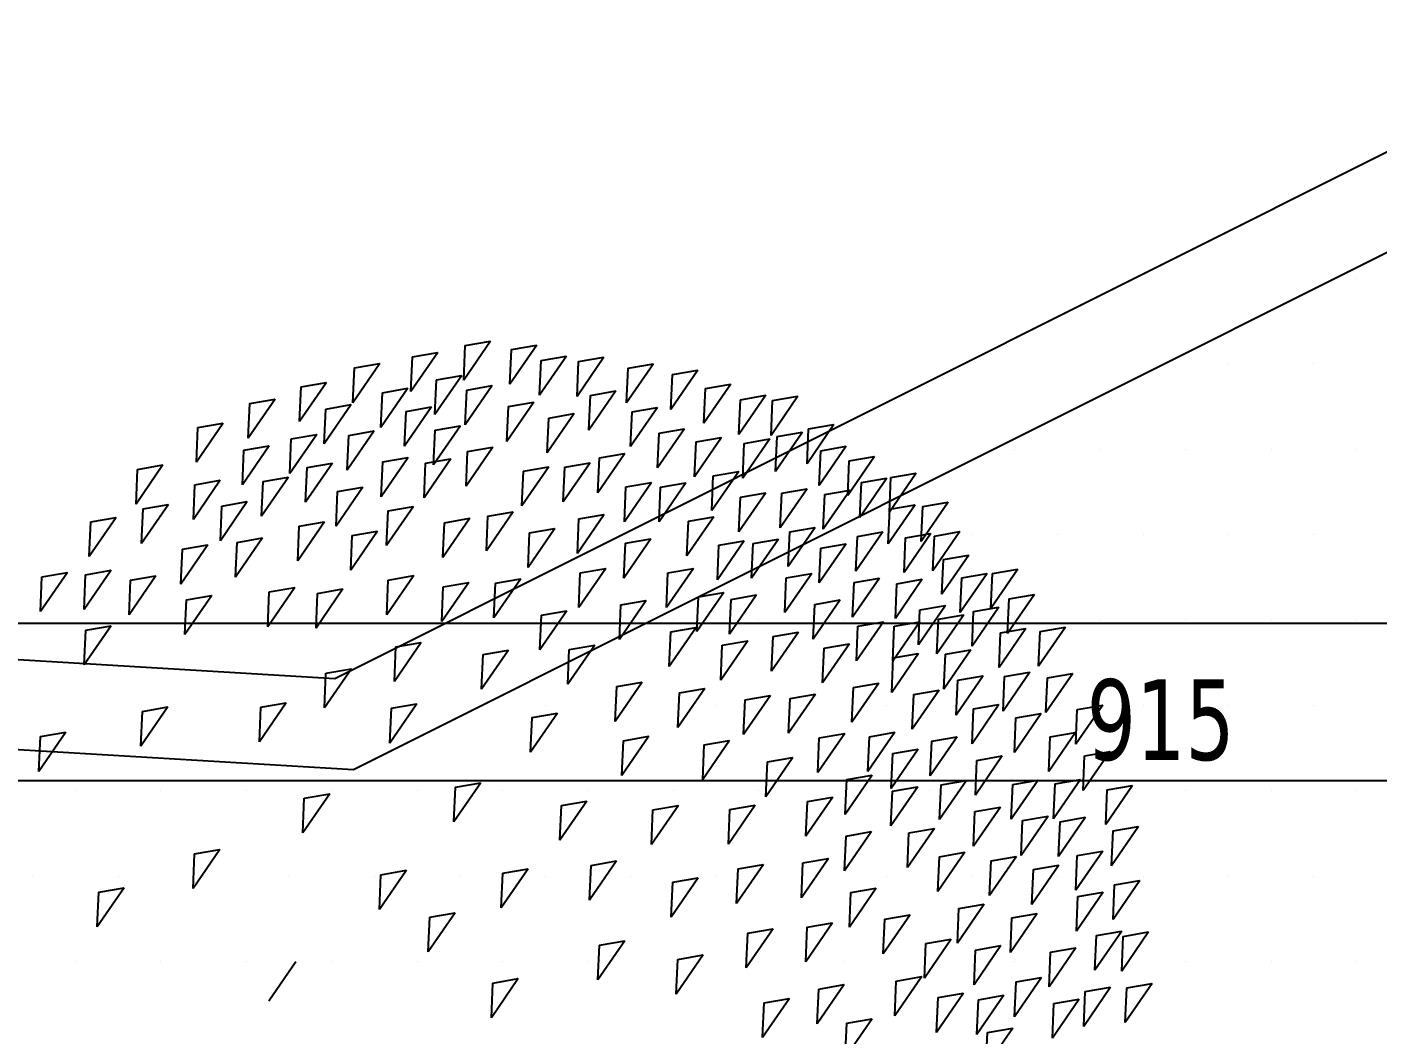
# Model space of a CAD drawing. Header units: millimetres. Extents: x 43168.9 to 43194.6, y -25545.1 to -25543.4.
# Drawn here: x 43172.0438 to 43172.1041, y -25543.7503 to -25543.7053 of the extents above; entities that cross this region are included whole.
import ezdxf

# ---------------------------------------------------------------- set-up
doc = ezdxf.new("R2010")
doc.units = ezdxf.units.MM
doc.header["$LTSCALE"] = 200
doc.layers.add('agac_sgh', color=7, linetype='Continuous', true_color=0x244700)
doc.layers.add('cim_sgh', color=7, linetype='Continuous', true_color=0x248f00)
doc.layers.add('olcuaks_sgh', color=41, linetype='Continuous')
doc.layers.add('vaziyet-01_sgh', color=33, linetype='Continuous')
doc.styles.add('dim', font='VERDANA.TTF', dxfattribs={"width": 0.7})

msp = doc.modelspace()

# ---------------------------------------------------------------- linework, layer by layer
at = {"layer": 'agac_sgh', "color": 0}
for p, q in [((43172.064509, -25543.719321), (43172.06331, -25543.721066)), ((43172.06331, -25543.721066), (43172.063377, -25543.719517)), ((43172.063377, -25543.719517), (43172.064509, -25543.719321)), ((43172.066572, -25543.719495), (43172.065373, -25543.72124)), ((43172.06544, -25543.719691), (43172.066572, -25543.719495)), ((43172.062157, -25543.719824), (43172.060958, -25543.72157)), ((43172.060958, -25543.72157), (43172.061025, -25543.72002)), ((43172.061025, -25543.72002), (43172.062157, -25543.719824)), ((43172.065373, -25543.72124), (43172.06544, -25543.719691)), ((43172.067892, -25543.719991), (43172.066693, -25543.721736)), ((43172.066693, -25543.721736), (43172.06676, -25543.720187)), ((43172.06676, -25543.720187), (43172.067892, -25543.719991)), ((43172.069565, -25543.720039), (43172.068366, -25543.721785)), ((43172.068433, -25543.720235), (43172.069565, -25543.720039)), ((43172.059567, -25543.720321), (43172.058368, -25543.722067)), ((43172.058368, -25543.722067), (43172.058435, -25543.720517)), ((43172.058435, -25543.720517), (43172.059567, -25543.720321)), ((43172.068366, -25543.721785), (43172.068433, -25543.720235)), ((43172.071779, -25543.720332), (43172.070579, -25543.722078)), ((43172.070579, -25543.722078), (43172.070647, -25543.720528)), ((43172.070647, -25543.720528), (43172.071779, -25543.720332)), ((43172.073753, -25543.720618), (43172.072554, -25543.722364)), ((43172.072621, -25543.720814), (43172.073753, -25543.720618)), ((43172.05719, -25543.721168), (43172.055991, -25543.722913)), ((43172.055991, -25543.722913), (43172.056058, -25543.721364)), ((43172.056058, -25543.721364), (43172.05719, -25543.721168)), ((43172.063226, -25543.720847), (43172.062027, -25543.722592)), ((43172.062027, -25543.722592), (43172.062095, -25543.721043)), ((43172.062095, -25543.721043), (43172.063226, -25543.720847)), ((43172.064576, -25543.721306), (43172.063377, -25543.723051)), ((43172.063444, -25543.721502), (43172.064576, -25543.721306)), ((43172.072554, -25543.722364), (43172.072621, -25543.720814)), ((43172.075225, -25543.721233), (43172.074025, -25543.722978)), ((43172.074093, -25543.721429), (43172.075225, -25543.721233)), ((43172.054901, -25543.721902), (43172.053702, -25543.723648)), ((43172.053769, -25543.722098), (43172.054901, -25543.721902)), ((43172.060816, -25543.721425), (43172.059617, -25543.723171)), ((43172.059617, -25543.723171), (43172.059684, -25543.721621)), ((43172.059684, -25543.721621), (43172.060816, -25543.721425)), ((43172.063377, -25543.723051), (43172.063444, -25543.721502)), ((43172.070093, -25543.721542), (43172.068894, -25543.723287)), ((43172.068894, -25543.723287), (43172.068961, -25543.721738)), ((43172.068961, -25543.721738), (43172.070093, -25543.721542)), ((43172.074025, -25543.722978), (43172.074093, -25543.721429)), ((43172.076784, -25543.721736), (43172.075585, -25543.723481)), ((43172.075585, -25543.723481), (43172.075652, -25543.721932)), ((43172.075652, -25543.721932), (43172.076784, -25543.721736)), ((43172.078218, -25543.721777), (43172.077019, -25543.723523)), ((43172.077019, -25543.723523), (43172.077086, -25543.721973)), ((43172.077086, -25543.721973), (43172.078218, -25543.721777)), ((43172.053702, -25543.723648), (43172.053769, -25543.722098)), ((43172.058288, -25543.722153), (43172.057089, -25543.723898)), ((43172.057089, -25543.723898), (43172.057156, -25543.722349)), ((43172.057156, -25543.722349), (43172.058288, -25543.722153)), ((43172.061872, -25543.722257), (43172.060673, -25543.724002)), ((43172.060673, -25543.724002), (43172.06074, -25543.722453)), ((43172.06074, -25543.722453), (43172.061872, -25543.722257)), ((43172.066438, -25543.722046), (43172.065239, -25543.723791)), ((43172.065239, -25543.723791), (43172.065306, -25543.722242)), ((43172.065306, -25543.722242), (43172.066438, -25543.722046)), ((43172.068236, -25543.722556), (43172.067037, -25543.724301)), ((43172.067104, -25543.722752), (43172.068236, -25543.722556)), ((43172.071955, -25543.722282), (43172.070756, -25543.724028)), ((43172.070756, -25543.724028), (43172.070823, -25543.722478)), ((43172.070823, -25543.722478), (43172.071955, -25543.722282)), ((43172.052587, -25543.722979), (43172.051388, -25543.724725)), ((43172.051388, -25543.724725), (43172.051455, -25543.723175)), ((43172.051455, -25543.723175), (43172.052587, -25543.722979)), ((43172.063168, -25543.723095), (43172.061969, -25543.724841)), ((43172.062036, -25543.723291), (43172.063168, -25543.723095)), ((43172.067037, -25543.724301), (43172.067104, -25543.722752)), ((43172.079828, -25543.723044), (43172.078629, -25543.72479)), ((43172.078696, -25543.72324), (43172.079828, -25543.723044)), ((43172.056754, -25543.723481), (43172.055555, -25543.725227)), ((43172.055555, -25543.725227), (43172.055622, -25543.723677)), ((43172.055622, -25543.723677), (43172.056754, -25543.723481)), ((43172.059319, -25543.723327), (43172.05812, -25543.725072)), ((43172.05812, -25543.725072), (43172.058187, -25543.723523)), ((43172.058187, -25543.723523), (43172.059319, -25543.723327)), ((43172.061969, -25543.724841), (43172.062036, -25543.723291)), ((43172.073162, -25543.723232), (43172.071963, -25543.724978)), ((43172.071963, -25543.724978), (43172.07203, -25543.723428)), ((43172.07203, -25543.723428), (43172.073162, -25543.723232)), ((43172.07481, -25543.723623), (43172.07361, -25543.725369)), ((43172.073678, -25543.723819), (43172.07481, -25543.723623)), ((43172.07696, -25543.723686), (43172.075761, -25543.725431)), ((43172.075828, -25543.723882), (43172.07696, -25543.723686)), ((43172.078419, -25543.723385), (43172.07722, -25543.72513)), ((43172.07722, -25543.72513), (43172.077287, -25543.723581)), ((43172.077287, -25543.723581), (43172.078419, -25543.723385)), ((43172.078629, -25543.72479), (43172.078696, -25543.72324)), ((43172.054641, -25543.723992), (43172.053442, -25543.725737)), ((43172.053442, -25543.725737), (43172.053509, -25543.724188)), ((43172.053509, -25543.724188), (43172.054641, -25543.723992)), ((43172.064614, -25543.724052), (43172.063415, -25543.725798)), ((43172.063415, -25543.725798), (43172.063482, -25543.724248)), ((43172.063482, -25543.724248), (43172.064614, -25543.724052)), ((43172.0705, -25543.724338), (43172.069301, -25543.726083)), ((43172.069368, -25543.724534), (43172.0705, -25543.724338)), ((43172.07361, -25543.725369), (43172.073678, -25543.723819)), ((43172.075761, -25543.725431), (43172.075828, -25543.723882)), ((43172.080368, -25543.724013), (43172.079169, -25543.725759)), ((43172.079169, -25543.725759), (43172.079237, -25543.724209)), ((43172.079237, -25543.724209), (43172.080368, -25543.724013)), ((43172.049895, -25543.724846), (43172.048696, -25543.726591)), ((43172.048763, -25543.725042), (43172.049895, -25543.724846)), ((43172.057458, -25543.72476), (43172.056259, -25543.726506)), ((43172.056259, -25543.726506), (43172.056326, -25543.724956)), ((43172.056326, -25543.724956), (43172.057458, -25543.72476)), ((43172.060829, -25543.724515), (43172.059629, -25543.72626)), ((43172.059629, -25543.72626), (43172.059697, -25543.724711)), ((43172.059697, -25543.724711), (43172.060829, -25543.724515)), ((43172.06274, -25543.72457), (43172.061541, -25543.726316)), ((43172.061541, -25543.726316), (43172.061608, -25543.724766)), ((43172.061608, -25543.724766), (43172.06274, -25543.72457)), ((43172.067104, -25543.724925), (43172.065905, -25543.726671)), ((43172.065972, -25543.725121), (43172.067104, -25543.724925)), ((43172.068953, -25543.72475), (43172.067754, -25543.726496)), ((43172.067754, -25543.726496), (43172.067821, -25543.724946)), ((43172.067821, -25543.724946), (43172.068953, -25543.72475)), ((43172.069301, -25543.726083), (43172.069368, -25543.724534)), ((43172.081639, -25543.72447), (43172.08044, -25543.726215)), ((43172.08044, -25543.726215), (43172.080507, -25543.724666)), ((43172.080507, -25543.724666), (43172.081639, -25543.72447)), ((43172.048696, -25543.726591), (43172.048763, -25543.725042)), ((43172.052453, -25543.72553), (43172.051253, -25543.727276)), ((43172.051321, -25543.725726), (43172.052453, -25543.72553)), ((43172.055496, -25543.72539), (43172.054297, -25543.727135)), ((43172.054297, -25543.727135), (43172.054364, -25543.725586)), ((43172.054364, -25543.725586), (43172.055496, -25543.72539)), ((43172.065905, -25543.726671), (43172.065972, -25543.725121)), ((43172.075577, -25543.725133), (43172.074378, -25543.726878)), ((43172.074378, -25543.726878), (43172.074445, -25543.725329)), ((43172.074445, -25543.725329), (43172.075577, -25543.725133)), ((43172.082179, -25543.725439), (43172.08098, -25543.727184)), ((43172.081048, -25543.725635), (43172.082179, -25543.725439)), ((43172.0835, -25543.72521), (43172.082301, -25543.726956)), ((43172.082301, -25543.726956), (43172.082368, -25543.725406)), ((43172.082368, -25543.725406), (43172.0835, -25543.72521)), ((43172.051253, -25543.727276), (43172.051321, -25543.725726)), ((43172.058816, -25543.725829), (43172.057617, -25543.727575)), ((43172.057617, -25543.727575), (43172.057684, -25543.726025)), ((43172.057684, -25543.726025), (43172.058816, -25543.725829)), ((43172.071682, -25543.72563), (43172.070483, -25543.727376)), ((43172.070483, -25543.727376), (43172.07055, -25543.725826)), ((43172.07055, -25543.725826), (43172.071682, -25543.72563)), ((43172.073225, -25543.725637), (43172.072026, -25543.727382)), ((43172.072026, -25543.727382), (43172.072093, -25543.725833)), ((43172.072093, -25543.725833), (43172.073225, -25543.725637)), ((43172.076784, -25543.726083), (43172.075585, -25543.727829)), ((43172.075652, -25543.726279), (43172.076784, -25543.726083)), ((43172.078633, -25543.725908), (43172.077434, -25543.727653)), ((43172.077434, -25543.727653), (43172.077501, -25543.726104)), ((43172.077501, -25543.726104), (43172.078633, -25543.725908)), ((43172.080545, -25543.725963), (43172.079345, -25543.727709)), ((43172.079345, -25543.727709), (43172.079413, -25543.726159)), ((43172.079413, -25543.726159), (43172.080545, -25543.725963)), ((43172.08098, -25543.727184), (43172.081048, -25543.725635)), ((43172.050138, -25543.726607), (43172.048939, -25543.728353)), ((43172.048939, -25543.728353), (43172.049007, -25543.726803)), ((43172.049007, -25543.726803), (43172.050138, -25543.726607)), ((43172.05366, -25543.726481), (43172.052461, -25543.728226)), ((43172.052461, -25543.728226), (43172.052528, -25543.726677)), ((43172.052528, -25543.726677), (43172.05366, -25543.726481)), ((43172.061068, -25543.726695), (43172.059868, -25543.728441)), ((43172.059936, -25543.726891), (43172.061068, -25543.726695)), ((43172.075585, -25543.727829), (43172.075652, -25543.726279)), ((43172.08345, -25543.72662), (43172.082251, -25543.728365)), ((43172.082251, -25543.728365), (43172.082318, -25543.726816)), ((43172.082318, -25543.726816), (43172.08345, -25543.72662)), ((43172.084921, -25543.72651), (43172.083722, -25543.728255)), ((43172.083722, -25543.728255), (43172.083789, -25543.726706)), ((43172.083789, -25543.726706), (43172.084921, -25543.72651)), ((43172.047808, -25543.727188), (43172.046609, -25543.728933)), ((43172.046609, -25543.728933), (43172.046676, -25543.727384)), ((43172.046676, -25543.727384), (43172.047808, -25543.727188)), ((43172.057106, -25543.727381), (43172.055907, -25543.729127)), ((43172.055974, -25543.727577), (43172.057106, -25543.727381)), ((43172.059868, -25543.728441), (43172.059936, -25543.726891)), ((43172.063583, -25543.727226), (43172.062384, -25543.728971)), ((43172.062384, -25543.728971), (43172.062451, -25543.727422)), ((43172.062451, -25543.727422), (43172.063583, -25543.727226)), ((43172.06552, -25543.726939), (43172.064321, -25543.728684)), ((43172.064321, -25543.728684), (43172.064388, -25543.727135)), ((43172.064388, -25543.727135), (43172.06552, -25543.726939)), ((43172.069582, -25543.727057), (43172.068383, -25543.728802)), ((43172.068383, -25543.728802), (43172.06845, -25543.727253)), ((43172.06845, -25543.727253), (43172.069582, -25543.727057)), ((43172.07447, -25543.72716), (43172.073271, -25543.728906)), ((43172.073271, -25543.728906), (43172.073338, -25543.727356)), ((43172.073338, -25543.727356), (43172.07447, -25543.72716)), ((43172.055907, -25543.729127), (43172.055974, -25543.727577)), ((43172.05947, -25543.727793), (43172.058271, -25543.729539)), ((43172.058271, -25543.729539), (43172.058338, -25543.727989)), ((43172.058338, -25543.727989), (43172.05947, -25543.727793)), ((43172.067381, -25543.727679), (43172.066182, -25543.729425)), ((43172.066182, -25543.729425), (43172.066249, -25543.727875)), ((43172.066249, -25543.727875), (43172.067381, -25543.727679)), ((43172.078985, -25543.727634), (43172.077786, -25543.72938)), ((43172.077786, -25543.72938), (43172.077853, -25543.72783)), ((43172.077853, -25543.72783), (43172.078985, -25543.727634)), ((43172.082003, -25543.727836), (43172.080804, -25543.729582)), ((43172.080804, -25543.729582), (43172.080872, -25543.728032)), ((43172.080872, -25543.728032), (43172.082003, -25543.727836)), ((43172.084154, -25543.727899), (43172.082955, -25543.729644)), ((43172.083022, -25543.728095), (43172.084154, -25543.727899)), ((43172.085437, -25543.727821), (43172.084238, -25543.729567)), ((43172.084238, -25543.729567), (43172.084305, -25543.728017)), ((43172.084305, -25543.728017), (43172.085437, -25543.727821)), ((43172.051895, -25543.728412), (43172.050696, -25543.730158)), ((43172.050696, -25543.730158), (43172.050763, -25543.728608)), ((43172.050763, -25543.728608), (43172.051895, -25543.728412)), ((43172.054339, -25543.728102), (43172.05314, -25543.729847)), ((43172.05314, -25543.729847), (43172.053207, -25543.728298)), ((43172.053207, -25543.728298), (43172.054339, -25543.728102)), ((43172.071657, -25543.728146), (43172.070458, -25543.729892)), ((43172.070458, -25543.729892), (43172.070525, -25543.728342)), ((43172.070525, -25543.728342), (43172.071657, -25543.728146)), ((43172.075828, -25543.728229), (43172.074629, -25543.729975)), ((43172.074629, -25543.729975), (43172.074696, -25543.728425)), ((43172.074696, -25543.728425), (43172.075828, -25543.728229)), ((43172.07735, -25543.728159), (43172.076151, -25543.729904)), ((43172.076151, -25543.729904), (43172.076218, -25543.728355)), ((43172.076218, -25543.728355), (43172.07735, -25543.728159)), ((43172.080368, -25543.728361), (43172.079169, -25543.730106)), ((43172.079169, -25543.730106), (43172.079237, -25543.728557)), ((43172.079237, -25543.728557), (43172.080368, -25543.728361)), ((43172.082955, -25543.729644), (43172.083022, -25543.728095)), ((43172.085839, -25543.728863), (43172.08464, -25543.730608)), ((43172.08464, -25543.730608), (43172.084707, -25543.729059)), ((43172.084707, -25543.729059), (43172.085839, -25543.728863)), ((43172.045632, -25543.729642), (43172.044433, -25543.731387)), ((43172.044433, -25543.731387), (43172.0445, -25543.729838)), ((43172.0445, -25543.729838), (43172.045632, -25543.729642)), ((43172.047581, -25543.729546), (43172.046382, -25543.731291)), ((43172.046382, -25543.731291), (43172.046449, -25543.729742)), ((43172.046449, -25543.729742), (43172.047581, -25543.729546)), ((43172.049585, -25543.729795), (43172.048386, -25543.73154)), ((43172.048453, -25543.729991), (43172.049585, -25543.729795)), ((43172.06108, -25543.729785), (43172.059881, -25543.73153)), ((43172.059948, -25543.729981), (43172.06108, -25543.729785)), ((43172.069645, -25543.729461), (43172.068446, -25543.731206)), ((43172.068446, -25543.731206), (43172.068513, -25543.729657)), ((43172.068513, -25543.729657), (43172.069645, -25543.729461)), ((43172.073556, -25543.72946), (43172.072357, -25543.731205)), ((43172.072357, -25543.731205), (43172.072424, -25543.729656)), ((43172.072424, -25543.729656), (43172.073556, -25543.72946)), ((43172.078834, -25543.729689), (43172.077635, -25543.731435)), ((43172.077702, -25543.729885), (43172.078834, -25543.729689)), ((43172.086657, -25543.729687), (43172.085458, -25543.731433)), ((43172.085525, -25543.729883), (43172.086657, -25543.729687)), ((43172.088028, -25543.729498), (43172.086829, -25543.731244)), ((43172.086829, -25543.731244), (43172.086896, -25543.729694)), ((43172.086896, -25543.729694), (43172.088028, -25543.729498)), ((43172.048386, -25543.73154), (43172.048453, -25543.729991)), ((43172.055773, -25543.730317), (43172.054574, -25543.732063)), ((43172.054641, -25543.730513), (43172.055773, -25543.730317)), ((43172.057923, -25543.73038), (43172.056724, -25543.732125)), ((43172.056792, -25543.730576), (43172.057923, -25543.73038)), ((43172.059881, -25543.73153), (43172.059948, -25543.729981)), ((43172.063533, -25543.730085), (43172.062334, -25543.73183)), ((43172.062334, -25543.73183), (43172.062401, -25543.730281)), ((43172.062401, -25543.730281), (43172.063533, -25543.730085)), ((43172.065859, -25543.729923), (43172.06466, -25543.731669)), ((43172.06466, -25543.731669), (43172.064727, -25543.730119)), ((43172.064727, -25543.730119), (43172.065859, -25543.729923)), ((43172.077635, -25543.731435), (43172.077702, -25543.729885)), ((43172.081853, -25543.729891), (43172.080653, -25543.731637)), ((43172.080653, -25543.731637), (43172.080721, -25543.730087)), ((43172.080721, -25543.730087), (43172.081853, -25543.729891)), ((43172.083764, -25543.729947), (43172.082565, -25543.731692)), ((43172.082565, -25543.731692), (43172.082632, -25543.730143)), ((43172.082632, -25543.730143), (43172.083764, -25543.729947)), ((43172.085458, -25543.731433), (43172.085525, -25543.729883)), ((43172.052075, -25543.730668), (43172.050876, -25543.732413)), ((43172.050876, -25543.732413), (43172.050943, -25543.730864)), ((43172.050943, -25543.730864), (43172.052075, -25543.730668)), ((43172.054574, -25543.732063), (43172.054641, -25543.730513)), ((43172.056724, -25543.732125), (43172.056792, -25543.730576)), ((43172.071456, -25543.730886), (43172.070257, -25543.732632)), ((43172.070324, -25543.731082), (43172.071456, -25543.730886)), ((43172.074914, -25543.730529), (43172.073715, -25543.732274)), ((43172.073715, -25543.732274), (43172.073783, -25543.730725)), ((43172.073783, -25543.730725), (43172.074914, -25543.730529)), ((43172.076369, -25543.730647), (43172.07517, -25543.732393)), ((43172.07517, -25543.732393), (43172.075237, -25543.730843)), ((43172.075237, -25543.730843), (43172.076369, -25543.730647)), ((43172.080104, -25543.73087), (43172.078905, -25543.732616)), ((43172.078973, -25543.731066), (43172.080104, -25543.73087)), ((43172.08877, -25543.730626), (43172.087571, -25543.732371)), ((43172.087571, -25543.732371), (43172.087638, -25543.730822)), ((43172.087638, -25543.730822), (43172.08877, -25543.730626)), ((43172.067909, -25543.731356), (43172.06671, -25543.733101)), ((43172.06671, -25543.733101), (43172.066777, -25543.731552)), ((43172.066777, -25543.731552), (43172.067909, -25543.731356)), ((43172.070257, -25543.732632), (43172.070324, -25543.731082)), ((43172.078905, -25543.732616), (43172.078973, -25543.731066)), ((43172.084796, -25543.731121), (43172.083596, -25543.732866)), ((43172.083596, -25543.732866), (43172.083664, -25543.731317)), ((43172.083664, -25543.731317), (43172.084796, -25543.731121)), ((43172.085617, -25543.731526), (43172.084418, -25543.733271)), ((43172.084485, -25543.731722), (43172.085617, -25543.731526)), ((43172.087185, -25543.73119), (43172.085986, -25543.732935)), ((43172.085986, -25543.732935), (43172.086053, -25543.731386)), ((43172.086053, -25543.731386), (43172.087185, -25543.73119)), ((43172.047585, -25543.732025), (43172.046386, -25543.73377)), ((43172.046386, -25543.73377), (43172.046454, -25543.732221)), ((43172.046454, -25543.732221), (43172.047585, -25543.732025)), ((43172.073682, -25543.732095), (43172.072483, -25543.73384)), ((43172.07255, -25543.732291), (43172.073682, -25543.732095)), ((43172.082029, -25543.731841), (43172.08083, -25543.733587)), ((43172.08083, -25543.733587), (43172.080897, -25543.732037)), ((43172.080897, -25543.732037), (43172.082029, -25543.731841)), ((43172.083651, -25543.73185), (43172.082452, -25543.733596)), ((43172.082452, -25543.733596), (43172.082519, -25543.732046)), ((43172.082519, -25543.732046), (43172.083651, -25543.73185)), ((43172.084418, -25543.733271), (43172.084485, -25543.731722)), ((43172.088392, -25543.73214), (43172.087193, -25543.733886)), ((43172.087261, -25543.732336), (43172.088392, -25543.73214)), ((43172.090153, -25543.732077), (43172.088954, -25543.733822)), ((43172.089021, -25543.732273), (43172.090153, -25543.732077)), ((43172.06142, -25543.732769), (43172.060221, -25543.734515)), ((43172.060288, -25543.732965), (43172.06142, -25543.732769)), ((43172.072483, -25543.73384), (43172.07255, -25543.732291)), ((43172.075979, -25543.732696), (43172.07478, -25543.734441)), ((43172.074847, -25543.732892), (43172.075979, -25543.732696)), ((43172.078243, -25543.732304), (43172.077044, -25543.734049)), ((43172.077044, -25543.734049), (43172.077111, -25543.7325)), ((43172.077111, -25543.7325), (43172.078243, -25543.732304)), ((43172.080519, -25543.732827), (43172.07932, -25543.734573)), ((43172.079388, -25543.733023), (43172.080519, -25543.732827)), ((43172.087193, -25543.733886), (43172.087261, -25543.732336)), ((43172.088954, -25543.733822), (43172.089021, -25543.732273)), ((43172.060221, -25543.734515), (43172.060288, -25543.732965)), ((43172.065306, -25543.733111), (43172.064107, -25543.734856)), ((43172.064107, -25543.734856), (43172.064174, -25543.733307)), ((43172.064174, -25543.733307), (43172.065306, -25543.733111)), ((43172.069154, -25543.732879), (43172.067955, -25543.734624)), ((43172.067955, -25543.734624), (43172.068023, -25543.733075)), ((43172.068023, -25543.733075), (43172.069154, -25543.732879)), ((43172.07478, -25543.734441), (43172.074847, -25543.732892)), ((43172.07932, -25543.734573), (43172.079388, -25543.733023)), ((43172.083601, -25543.73326), (43172.082402, -25543.735005)), ((43172.082402, -25543.735005), (43172.082469, -25543.733456)), ((43172.082469, -25543.733456), (43172.083601, -25543.73326)), ((43172.085927, -25543.733098), (43172.084728, -25543.734844)), ((43172.084728, -25543.734844), (43172.084796, -25543.733294)), ((43172.084796, -25543.733294), (43172.085927, -25543.733098)), ((43172.058301, -25543.733937), (43172.057102, -25543.735683)), ((43172.057169, -25543.734133), (43172.058301, -25543.733937)), ((43172.057102, -25543.735683), (43172.057169, -25543.734133)), ((43172.071267, -25543.734542), (43172.070068, -25543.736287)), ((43172.070135, -25543.734738), (43172.071267, -25543.734542)), ((43172.081827, -25543.734581), (43172.080628, -25543.736327)), ((43172.080696, -25543.734777), (43172.081827, -25543.734581)), ((43172.086481, -25543.734258), (43172.085282, -25543.736004)), ((43172.085282, -25543.736004), (43172.085349, -25543.734454)), ((43172.085349, -25543.734454), (43172.086481, -25543.734258)), ((43172.088569, -25543.73409), (43172.087369, -25543.735836)), ((43172.087369, -25543.735836), (43172.087437, -25543.734286)), ((43172.087437, -25543.734286), (43172.088569, -25543.73409)), ((43172.09048, -25543.734146), (43172.089281, -25543.735891)), ((43172.089281, -25543.735891), (43172.089348, -25543.734342)), ((43172.089348, -25543.734342), (43172.09048, -25543.734146)), ((43172.070068, -25543.736287), (43172.070135, -25543.734738)), ((43172.074068, -25543.734814), (43172.072869, -25543.736559)), ((43172.072869, -25543.736559), (43172.072936, -25543.73501)), ((43172.072936, -25543.73501), (43172.074068, -25543.734814)), ((43172.076998, -25543.735128), (43172.075799, -25543.736873)), ((43172.075866, -25543.735324), (43172.076998, -25543.735128)), ((43172.078998, -25543.735071), (43172.077799, -25543.736817)), ((43172.077866, -25543.735267), (43172.078998, -25543.735071)), ((43172.080628, -25543.736327), (43172.080696, -25543.734777)), ((43172.084519, -25543.734888), (43172.08332, -25543.736633)), ((43172.08332, -25543.736633), (43172.083387, -25543.735084)), ((43172.083387, -25543.735084), (43172.084519, -25543.734888)), ((43172.050113, -25543.735645), (43172.048914, -25543.73739)), ((43172.048914, -25543.73739), (43172.048982, -25543.735841)), ((43172.048982, -25543.735841), (43172.050113, -25543.735645)), ((43172.055396, -25543.735455), (43172.054197, -25543.7372)), ((43172.054197, -25543.7372), (43172.054264, -25543.735651)), ((43172.054264, -25543.735651), (43172.055396, -25543.735455)), ((43172.061219, -25543.735509), (43172.06002, -25543.737254)), ((43172.06002, -25543.737254), (43172.060087, -25543.735705)), ((43172.060087, -25543.735705), (43172.061219, -25543.735509)), ((43172.075799, -25543.736873), (43172.075866, -25543.735324)), ((43172.077799, -25543.736817), (43172.077866, -25543.735267)), ((43172.087185, -25543.735537), (43172.085986, -25543.737283)), ((43172.085986, -25543.737283), (43172.086053, -25543.735733)), ((43172.086053, -25543.735733), (43172.087185, -25543.735537)), ((43172.091813, -25543.735557), (43172.090614, -25543.737303)), ((43172.090614, -25543.737303), (43172.090681, -25543.735753)), ((43172.090681, -25543.735753), (43172.091813, -25543.735557)), ((43172.067494, -25543.73592), (43172.066295, -25543.737665)), ((43172.066295, -25543.737665), (43172.066362, -25543.736116)), ((43172.066362, -25543.736116), (43172.067494, -25543.73592)), ((43172.089072, -25543.735935), (43172.087873, -25543.737681)), ((43172.087873, -25543.737681), (43172.08794, -25543.736131)), ((43172.08794, -25543.736131), (43172.089072, -25543.735935)), ((43172.045561, -25543.736771), (43172.044362, -25543.738517)), ((43172.044362, -25543.738517), (43172.044429, -25543.736967)), ((43172.044429, -25543.736967), (43172.045561, -25543.736771)), ((43172.071569, -25543.736953), (43172.07037, -25543.738699)), ((43172.070437, -25543.737149), (43172.071569, -25543.736953)), ((43172.080306, -25543.736825), (43172.079107, -25543.738571)), ((43172.079107, -25543.738571), (43172.079174, -25543.737021)), ((43172.079174, -25543.737021), (43172.080306, -25543.736825)), ((43172.082544, -25543.736776), (43172.081345, -25543.738521)), ((43172.081345, -25543.738521), (43172.081412, -25543.736972)), ((43172.081412, -25543.736972), (43172.082544, -25543.736776)), ((43172.085324, -25543.736971), (43172.084125, -25543.738716)), ((43172.084192, -25543.737167), (43172.085324, -25543.736971)), ((43172.090606, -25543.736781), (43172.089407, -25543.738526)), ((43172.089407, -25543.738526), (43172.089474, -25543.736977)), ((43172.089474, -25543.736977), (43172.090606, -25543.736781)), ((43172.07037, -25543.738699), (43172.070437, -25543.737149)), ((43172.075174, -25543.737134), (43172.073975, -25543.738879)), ((43172.073975, -25543.738879), (43172.074043, -25543.73733)), ((43172.074043, -25543.73733), (43172.075174, -25543.737134)), ((43172.08358, -25543.73753), (43172.082381, -25543.739276)), ((43172.082448, -25543.737726), (43172.08358, -25543.73753)), ((43172.084125, -25543.738716), (43172.084192, -25543.737167)), ((43172.09214, -25543.737626), (43172.090941, -25543.739371)), ((43172.091008, -25543.737822), (43172.09214, -25543.737626)), ((43172.077992, -25543.737902), (43172.076793, -25543.739648)), ((43172.076793, -25543.739648), (43172.07686, -25543.738098)), ((43172.07686, -25543.738098), (43172.077992, -25543.737902)), ((43172.082381, -25543.739276), (43172.082448, -25543.737726)), ((43172.087336, -25543.73783), (43172.086137, -25543.739575)), ((43172.086137, -25543.739575), (43172.086204, -25543.738026)), ((43172.086204, -25543.738026), (43172.087336, -25543.73783)), ((43172.090941, -25543.739371), (43172.091008, -25543.737822)), ((43172.081526, -25543.738691), (43172.080327, -25543.740436)), ((43172.080394, -25543.738887), (43172.081526, -25543.738691)), ((43172.064074, -25543.739024), (43172.062874, -25543.740769)), ((43172.062874, -25543.740769), (43172.062942, -25543.73922)), ((43172.062942, -25543.73922), (43172.064074, -25543.739024)), ((43172.080327, -25543.740436), (43172.080394, -25543.738887)), ((43172.083563, -25543.739208), (43172.082364, -25543.740953)), ((43172.082364, -25543.740953), (43172.082431, -25543.739404)), ((43172.082431, -25543.739404), (43172.083563, -25543.739208)), ((43172.085739, -25543.738928), (43172.08454, -25543.740673)), ((43172.08454, -25543.740673), (43172.084607, -25543.739124)), ((43172.084607, -25543.739124), (43172.085739, -25543.738928)), ((43172.088933, -25543.738906), (43172.087734, -25543.740651)), ((43172.087734, -25543.740651), (43172.087801, -25543.739102)), ((43172.087801, -25543.739102), (43172.088933, -25543.738906)), ((43172.090824, -25543.738884), (43172.089625, -25543.74063)), ((43172.089625, -25543.74063), (43172.089692, -25543.73908)), ((43172.089692, -25543.73908), (43172.090824, -25543.738884)), ((43172.093147, -25543.739142), (43172.091947, -25543.740888)), ((43172.091947, -25543.740888), (43172.092015, -25543.739338)), ((43172.092015, -25543.739338), (43172.093147, -25543.739142)), ((43172.057333, -25543.739515), (43172.056133, -25543.74126)), ((43172.056133, -25543.74126), (43172.056201, -25543.739711)), ((43172.056201, -25543.739711), (43172.057333, -25543.739515)), ((43172.068802, -25543.739848), (43172.067603, -25543.741593)), ((43172.067603, -25543.741593), (43172.06767, -25543.740044)), ((43172.06767, -25543.740044), (43172.068802, -25543.739848)), ((43172.072886, -25543.740042), (43172.071687, -25543.741788)), ((43172.071754, -25543.740238), (43172.072886, -25543.740042)), ((43172.076319, -25543.740027), (43172.07512, -25543.741773)), ((43172.075187, -25543.740223), (43172.076319, -25543.740027)), ((43172.079778, -25543.73967), (43172.078579, -25543.741415)), ((43172.078579, -25543.741415), (43172.078646, -25543.739866)), ((43172.078646, -25543.739866), (43172.079778, -25543.73967)), ((43172.071687, -25543.741788), (43172.071754, -25543.740238)), ((43172.07512, -25543.741773), (43172.075187, -25543.740223)), ((43172.087248, -25543.740115), (43172.086049, -25543.741861)), ((43172.086049, -25543.741861), (43172.086116, -25543.740311)), ((43172.086116, -25543.740311), (43172.087248, -25543.740115)), ((43172.089374, -25543.74052), (43172.088174, -25543.742266)), ((43172.088242, -25543.740716), (43172.089374, -25543.74052)), ((43172.091046, -25543.740569), (43172.089847, -25543.742314)), ((43172.089914, -25543.740765), (43172.091046, -25543.740569)), ((43172.081501, -25543.741207), (43172.080302, -25543.742953)), ((43172.080369, -25543.741403), (43172.081501, -25543.741207)), ((43172.084305, -25543.74106), (43172.083106, -25543.742805)), ((43172.083106, -25543.742805), (43172.083173, -25543.741256)), ((43172.083173, -25543.741256), (43172.084305, -25543.74106)), ((43172.088174, -25543.742266), (43172.088242, -25543.740716)), ((43172.089847, -25543.742314), (43172.089914, -25543.740765)), ((43172.093411, -25543.740981), (43172.092212, -25543.742726)), ((43172.092212, -25543.742726), (43172.092279, -25543.741177)), ((43172.092279, -25543.741177), (43172.093411, -25543.740981)), ((43172.080302, -25543.742953), (43172.080369, -25543.741403)), ((43172.05244, -25543.742005), (43172.051241, -25543.74375)), ((43172.051241, -25543.74375), (43172.051308, -25543.742201)), ((43172.051308, -25543.742201), (43172.05244, -25543.742005)), ((43172.079576, -25543.74241), (43172.078377, -25543.744155)), ((43172.078445, -25543.742606), (43172.079576, -25543.74241)), ((43172.085663, -25543.742129), (43172.084464, -25543.743874)), ((43172.084464, -25543.743874), (43172.084532, -25543.742325)), ((43172.084532, -25543.742325), (43172.085663, -25543.742129)), ((43172.087965, -25543.74231), (43172.086766, -25543.744055)), ((43172.086833, -25543.742506), (43172.087965, -25543.74231)), ((43172.091813, -25543.742078), (43172.090614, -25543.743824)), ((43172.090614, -25543.743824), (43172.090682, -25543.742274)), ((43172.090682, -25543.742274), (43172.091813, -25543.742078)), ((43172.060753, -25543.742932), (43172.059554, -25543.744677)), ((43172.059622, -25543.743128), (43172.060753, -25543.742932)), ((43172.066187, -25543.742861), (43172.064987, -25543.744606)), ((43172.064987, -25543.744606), (43172.065055, -25543.743057)), ((43172.065055, -25543.743057), (43172.066187, -25543.742861)), ((43172.070123, -25543.742517), (43172.068924, -25543.744263)), ((43172.068924, -25543.744263), (43172.068991, -25543.742713)), ((43172.068991, -25543.742713), (43172.070123, -25543.742517)), ((43172.076684, -25543.742669), (43172.075485, -25543.744415)), ((43172.075485, -25543.744415), (43172.075552, -25543.742865)), ((43172.075552, -25543.742865), (43172.076684, -25543.742669)), ((43172.078377, -25543.744155), (43172.078445, -25543.742606)), ((43172.086766, -25543.744055), (43172.086833, -25543.742506)), ((43172.089852, -25543.742708), (43172.088652, -25543.744453)), ((43172.088652, -25543.744453), (43172.08872, -25543.742904)), ((43172.08872, -25543.742904), (43172.089852, -25543.742708)), ((43172.059554, -25543.744677), (43172.059622, -25543.743128)), ((43172.073766, -25543.743271), (43172.072567, -25543.745017)), ((43172.072567, -25543.745017), (43172.072634, -25543.743467)), ((43172.072634, -25543.743467), (43172.073766, -25543.743271)), ((43172.093474, -25543.743385), (43172.092275, -25543.74513)), ((43172.092275, -25543.74513), (43172.092342, -25543.743581)), ((43172.092342, -25543.743581), (43172.093474, -25543.743385)), ((43172.048164, -25543.743711), (43172.046965, -25543.745456)), ((43172.046965, -25543.745456), (43172.047032, -25543.743907)), ((43172.047032, -25543.743907), (43172.048164, -25543.743711)), ((43172.081714, -25543.74373), (43172.080515, -25543.745476)), ((43172.080515, -25543.745476), (43172.080583, -25543.743926)), ((43172.080583, -25543.743926), (43172.081714, -25543.74373)), ((43172.091839, -25543.74391), (43172.09064, -25543.745655)), ((43172.09064, -25543.745655), (43172.090707, -25543.744106)), ((43172.090707, -25543.744106), (43172.091839, -25543.74391)), ((43172.062929, -25543.744826), (43172.06173, -25543.746571)), ((43172.061797, -25543.745022), (43172.062929, -25543.744826)), ((43172.086531, -25543.744442), (43172.085332, -25543.746187)), ((43172.085332, -25543.746187), (43172.085399, -25543.744638)), ((43172.085399, -25543.744638), (43172.086531, -25543.744442)), ((43172.088896, -25543.744854), (43172.087697, -25543.746599)), ((43172.087764, -25543.74505), (43172.088896, -25543.744854)), ((43172.06173, -25543.746571), (43172.061797, -25543.745022)), ((43172.079765, -25543.745276), (43172.078566, -25543.747021)), ((43172.078566, -25543.747021), (43172.078633, -25543.745472)), ((43172.078633, -25543.745472), (43172.079765, -25543.745276)), ((43172.083224, -25543.744918), (43172.082025, -25543.746664)), ((43172.082025, -25543.746664), (43172.082092, -25543.745114)), ((43172.082092, -25543.745114), (43172.083224, -25543.744918)), ((43172.087697, -25543.746599), (43172.087764, -25543.74505)), ((43172.0705, -25543.746075), (43172.069301, -25543.74782)), ((43172.069368, -25543.746271), (43172.0705, -25543.746075)), ((43172.077111, -25543.745542), (43172.075912, -25543.747287)), ((43172.075912, -25543.747287), (43172.07598, -25543.745738)), ((43172.07598, -25543.745738), (43172.077111, -25543.745542)), ((43172.08506, -25543.746001), (43172.083861, -25543.747747)), ((43172.083928, -25543.746197), (43172.08506, -25543.746001)), ((43172.092669, -25543.74565), (43172.09147, -25543.747395)), ((43172.09147, -25543.747395), (43172.091537, -25543.745846)), ((43172.091537, -25543.745846), (43172.092669, -25543.74565)), ((43172.093864, -25543.745684), (43172.092664, -25543.74743)), ((43172.092664, -25543.74743), (43172.092732, -25543.74588)), ((43172.092732, -25543.74588), (43172.093864, -25543.745684)), ((43172.069301, -25543.74782), (43172.069368, -25543.746271)), ((43172.073992, -25543.74671), (43172.072793, -25543.748455)), ((43172.072861, -25543.746906), (43172.073992, -25543.74671)), ((43172.083861, -25543.747747), (43172.083928, -25543.746197)), ((43172.087273, -25543.746294), (43172.086074, -25543.74804)), ((43172.086074, -25543.74804), (43172.086141, -25543.74649)), ((43172.086141, -25543.74649), (43172.087273, -25543.746294)), ((43172.090619, -25543.746391), (43172.08942, -25543.748137)), ((43172.08942, -25543.748137), (43172.089487, -25543.746587)), ((43172.089487, -25543.746587), (43172.090619, -25543.746391)), ((43172.055823, -25543.747022), (43172.054624, -25543.748767)), ((43172.072793, -25543.748455), (43172.072861, -25543.746906)), ((43172.065746, -25543.747767), (43172.064547, -25543.749513)), ((43172.064615, -25543.747963), (43172.065746, -25543.747767)), ((43172.083739, -25543.747679), (43172.08254, -25543.749424)), ((43172.08254, -25543.749424), (43172.082607, -25543.747875)), ((43172.082607, -25543.747875), (43172.083739, -25543.747679)), ((43172.089084, -25543.74772), (43172.087885, -25543.749465)), ((43172.087885, -25543.749465), (43172.087953, -25543.747916)), ((43172.087953, -25543.747916), (43172.089084, -25543.74772)), ((43172.064547, -25543.749513), (43172.064615, -25543.747963)), ((43172.080281, -25543.748036), (43172.079082, -25543.749782)), ((43172.079082, -25543.749782), (43172.079149, -25543.748232)), ((43172.079149, -25543.748232), (43172.080281, -25543.748036)), ((43172.085601, -25543.748419), (43172.084402, -25543.750165)), ((43172.084469, -25543.748615), (43172.085601, -25543.748419)), ((43172.087403, -25543.74851), (43172.086204, -25543.750255)), ((43172.086271, -25543.748706), (43172.087403, -25543.74851)), ((43172.092166, -25543.748152), (43172.090967, -25543.749897)), ((43172.090967, -25543.749897), (43172.091034, -25543.748348)), ((43172.091034, -25543.748348), (43172.092166, -25543.748152)), ((43172.094014, -25543.747977), (43172.092815, -25543.749722)), ((43172.092815, -25543.749722), (43172.092883, -25543.748173)), ((43172.092883, -25543.748173), (43172.094014, -25543.747977)), ((43172.077841, -25543.748652), (43172.076642, -25543.750397)), ((43172.076642, -25543.750397), (43172.076709, -25543.748848)), ((43172.076709, -25543.748848), (43172.077841, -25543.748652)), ((43172.084402, -25543.750165), (43172.084469, -25543.748615)), ((43172.086204, -25543.750255), (43172.086271, -25543.748706)), ((43172.09077, -25543.748684), (43172.089571, -25543.750429)), ((43172.089571, -25543.750429), (43172.089638, -25543.74888)), ((43172.089638, -25543.74888), (43172.09077, -25543.748684)), ((43172.081526, -25543.74956), (43172.080327, -25543.751305)), ((43172.080394, -25543.749756), (43172.081526, -25543.74956)), ((43172.080327, -25543.751305), (43172.080394, -25543.749756)), ((43172.087802, -25543.74997), (43172.086603, -25543.751716)), ((43172.086603, -25543.751716), (43172.08667, -25543.750166)), ((43172.08667, -25543.750166), (43172.087802, -25543.74997))]:
    msp.add_line(p, q, dxfattribs=at)
at = {"layer": 'cim_sgh'}
for p, q in [((43172.10314, -25543.71652), (43172.10314, -25543.71652)), ((43172.097425, -25543.72033), (43172.097425, -25543.72033)), ((43172.101235, -25543.72033), (43172.101235, -25543.72033)), ((43172.0879, -25543.72414), (43172.0879, -25543.72414)), ((43172.09171, -25543.72414), (43172.09171, -25543.72414)), ((43172.09552, -25543.72414), (43172.09552, -25543.72414)), ((43172.09933, -25543.72414), (43172.09933, -25543.72414)), ((43172.10314, -25543.72414), (43172.10314, -25543.72414)), ((43172.082185, -25543.72795), (43172.082185, -25543.72795)), ((43172.085995, -25543.72795), (43172.085995, -25543.72795)), ((43172.089805, -25543.72795), (43172.089805, -25543.72795)), ((43172.093615, -25543.72795), (43172.093615, -25543.72795)), ((43172.097425, -25543.72795), (43172.097425, -25543.72795)), ((43172.101235, -25543.72795), (43172.101235, -25543.72795)), ((43172.07266, -25543.73176), (43172.07266, -25543.73176)), ((43172.07647, -25543.73176), (43172.07647, -25543.73176)), ((43172.08028, -25543.73176), (43172.08028, -25543.73176)), ((43172.08409, -25543.73176), (43172.08409, -25543.73176)), ((43172.0879, -25543.73176), (43172.0879, -25543.73176)), ((43172.09171, -25543.73176), (43172.09171, -25543.73176)), ((43172.09552, -25543.73176), (43172.09552, -25543.73176)), ((43172.09933, -25543.73176), (43172.09933, -25543.73176)), ((43172.10314, -25543.73176), (43172.10314, -25543.73176)), ((43172.066945, -25543.73557), (43172.066945, -25543.73557)), ((43172.070755, -25543.73557), (43172.070755, -25543.73557)), ((43172.074565, -25543.73557), (43172.074565, -25543.73557)), ((43172.078375, -25543.73557), (43172.078375, -25543.73557)), ((43172.082185, -25543.73557), (43172.082185, -25543.73557)), ((43172.085995, -25543.73557), (43172.085995, -25543.73557)), ((43172.089805, -25543.73557), (43172.089805, -25543.73557)), ((43172.093615, -25543.73557), (43172.093615, -25543.73557)), ((43172.097425, -25543.73557), (43172.097425, -25543.73557)), ((43172.101235, -25543.73557), (43172.101235, -25543.73557)), ((43172.04599, -25543.73938), (43172.04599, -25543.73938)), ((43172.0498, -25543.73938), (43172.0498, -25543.73938)), ((43172.05361, -25543.73938), (43172.05361, -25543.73938)), ((43172.05742, -25543.73938), (43172.05742, -25543.73938)), ((43172.06123, -25543.73938), (43172.06123, -25543.73938)), ((43172.06504, -25543.73938), (43172.06504, -25543.73938)), ((43172.06885, -25543.73938), (43172.06885, -25543.73938)), ((43172.07266, -25543.73938), (43172.07266, -25543.73938)), ((43172.07647, -25543.73938), (43172.07647, -25543.73938)), ((43172.08028, -25543.73938), (43172.08028, -25543.73938)), ((43172.08409, -25543.73938), (43172.08409, -25543.73938)), ((43172.0879, -25543.73938), (43172.0879, -25543.73938)), ((43172.09171, -25543.73938), (43172.09171, -25543.73938)), ((43172.09552, -25543.73938), (43172.09552, -25543.73938)), ((43172.09933, -25543.73938), (43172.09933, -25543.73938)), ((43172.10314, -25543.73938), (43172.10314, -25543.73938)), ((43172.044085, -25543.74319), (43172.044085, -25543.74319)), ((43172.047895, -25543.74319), (43172.047895, -25543.74319)), ((43172.051705, -25543.74319), (43172.051705, -25543.74319)), ((43172.055515, -25543.74319), (43172.055515, -25543.74319)), ((43172.059325, -25543.74319), (43172.059325, -25543.74319)), ((43172.063135, -25543.74319), (43172.063135, -25543.74319)), ((43172.066945, -25543.74319), (43172.066945, -25543.74319)), ((43172.070755, -25543.74319), (43172.070755, -25543.74319)), ((43172.074565, -25543.74319), (43172.074565, -25543.74319)), ((43172.078375, -25543.74319), (43172.078375, -25543.74319)), ((43172.082185, -25543.74319), (43172.082185, -25543.74319)), ((43172.085995, -25543.74319), (43172.085995, -25543.74319)), ((43172.089805, -25543.74319), (43172.089805, -25543.74319)), ((43172.093615, -25543.74319), (43172.093615, -25543.74319)), ((43172.097425, -25543.74319), (43172.097425, -25543.74319)), ((43172.101235, -25543.74319), (43172.101235, -25543.74319)), ((43172.04599, -25543.747), (43172.04599, -25543.747)), ((43172.0498, -25543.747), (43172.0498, -25543.747)), ((43172.05361, -25543.747), (43172.05361, -25543.747)), ((43172.05742, -25543.747), (43172.05742, -25543.747)), ((43172.06123, -25543.747), (43172.06123, -25543.747)), ((43172.06504, -25543.747), (43172.06504, -25543.747)), ((43172.06885, -25543.747), (43172.06885, -25543.747)), ((43172.07266, -25543.747), (43172.07266, -25543.747)), ((43172.07647, -25543.747), (43172.07647, -25543.747)), ((43172.08028, -25543.747), (43172.08028, -25543.747)), ((43172.08409, -25543.747), (43172.08409, -25543.747)), ((43172.0879, -25543.747), (43172.0879, -25543.747)), ((43172.09171, -25543.747), (43172.09171, -25543.747)), ((43172.09552, -25543.747), (43172.09552, -25543.747)), ((43172.09933, -25543.747), (43172.09933, -25543.747)), ((43172.10314, -25543.747), (43172.10314, -25543.747))]:
    msp.add_line(p, q, dxfattribs=at)
at = {"layer": 'olcuaks_sgh'}
for p, q in [((43172.200129, -25543.731919), (43171.531629, -25543.731919)), ((43172.002629, -25543.738919), (43172.186129, -25543.738919))]:
    msp.add_line(p, q, dxfattribs=at)
at = {"layer": 'vaziyet-01_sgh'}
for p, q in [((43172.057565, -25543.734371), (43172.244446, -25543.640795)), ((43172.058398, -25543.738428), (43172.245279, -25543.644852)), ((43172.015591, -25543.731876), (43172.057565, -25543.734371)), ((43172.019591, -25543.736121), (43172.058398, -25543.738428))]:
    msp.add_line(p, q, dxfattribs=at)

# ---------------------------------------------------------------- texts
at = {"layer": 'olcuaks_sgh', "color": 2, "style": 'dim', "width": 0.7}
msp.add_text('915', height=0.0036, dxfattribs=at).set_placement((43172.091101, -25543.738008))

doc.saveas('drawing.dxf')
